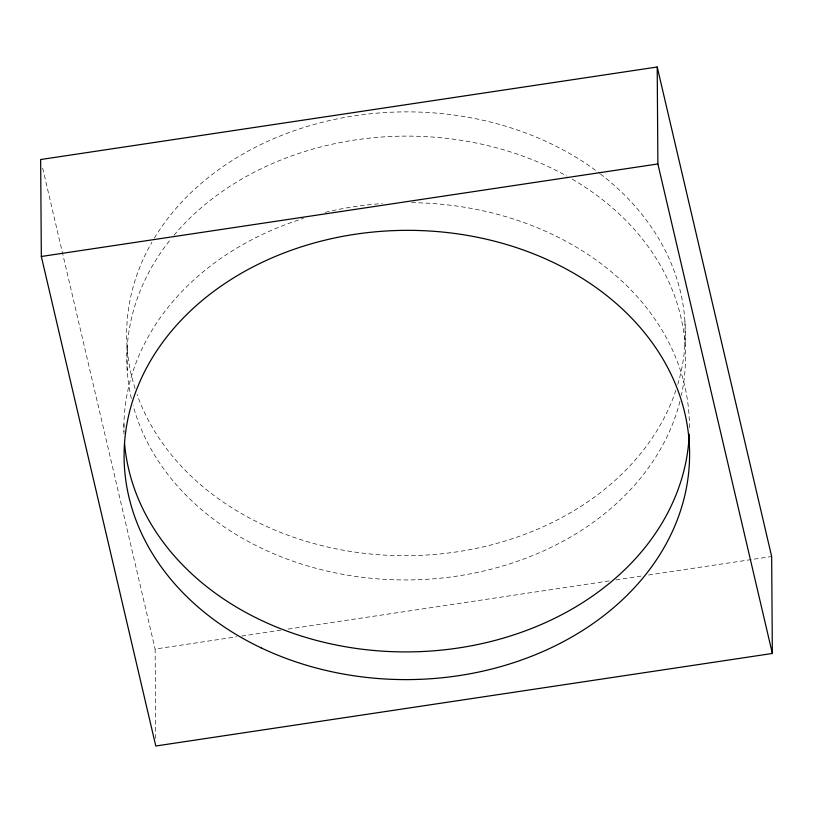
<?xml version="1.0" encoding="UTF-8"?>
<svg xmlns="http://www.w3.org/2000/svg" width="813" height="813" viewBox="0 0 813 813"><rect width="100%" height="100%" fill="white"/><g stroke="black" fill="none" stroke-linecap="round" stroke-linejoin="round"><path stroke-width="0.61" stroke-dasharray="4.07 3.05" d="M155.74 738.438L155.12 649.048L236.735 636.792M241.766 636.04L280.688 630.197M288.229 629.069L609.689 580.828M615.969 579.882L643.591 575.736M648.611 574.984L771.669 556.519M42.672 168.189L155.12 649.048M684.932 321.216L685.105 345.454M127.052 346.358L127.224 370.596M123.932 423.99L123.983 431.54M572.25 179.175A279.347 221.919 -0.4 0 1 681.355 395.413M679.932 401.429A279.347 221.919 -0.4 0 1 408.004 579.933A279.347 221.919 -0.4 0 1 133.149 405.697M131.34 398.502A279.347 221.919 -0.4 0 1 170.933 238.941M174.023 235.191A279.347 221.919 -0.4 0 1 566.854 176.096M123.983 433.888A282.761 224.632 -0.4 0 1 303.422 218.412M325.261 212.356A282.761 224.632 -0.4 0 1 382.12 203.555M411.693 202.661A282.761 224.632 -0.4 0 1 689.383 429.325M600.461 173.982A279.347 221.919 -0.4 0 1 677.778 384.366M675.898 390.291A279.347 221.919 -0.4 0 1 407.831 555.696A279.347 221.919 -0.4 0 1 137.062 394.508M135.09 388.604A279.347 221.919 -0.4 0 1 151.879 242.284M154.368 238.067A279.347 221.919 -0.4 0 1 599.506 173.25"/><path stroke-width="1.22" d="M657.209 67.001L40.65 159.531L41.331 256.481L155.791 745.999L772.35 653.469L771.669 556.519L657.209 67.001L657.88 163.952L772.35 653.469M41.331 256.481L657.88 163.952M689.241 434.274A282.761 224.632 -0.4 0 1 411.724 651.863A282.761 224.632 -0.4 0 1 124.582 443.786M261.105 647.849A282.761 224.632 -0.4 0 0 689.556 458.258A282.761 224.632 -0.4 0 0 269.855 258.819A282.761 224.632 -0.4 0 0 261.105 647.849"/></g></svg>
